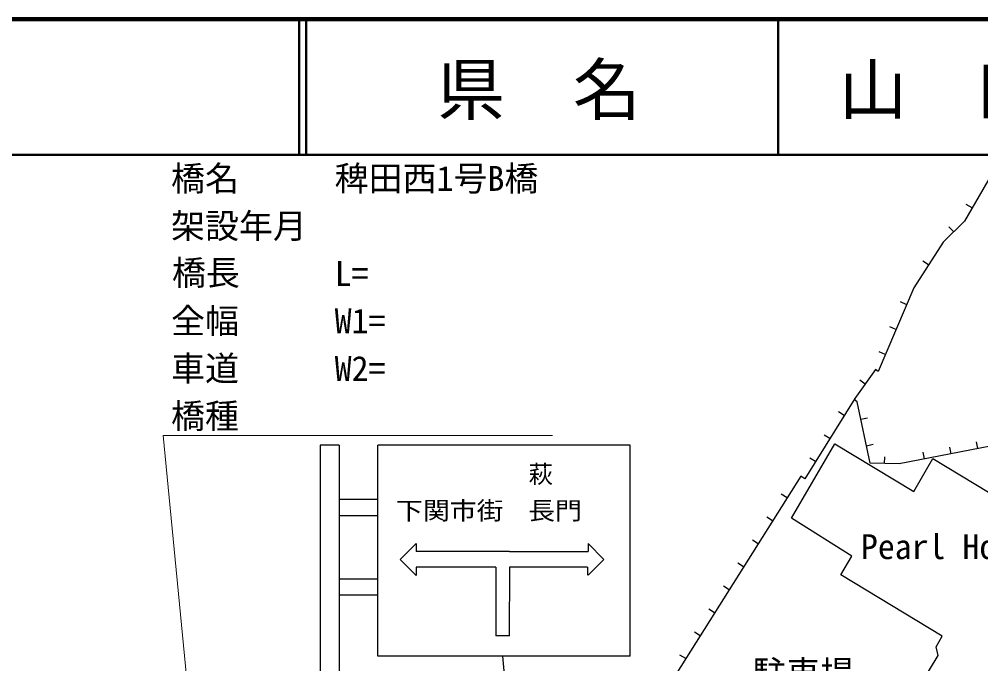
# Model space of a CAD drawing. Units: millimetres, scale not verified. Extents: x 40000 to 680000, y 20000 to 380000.
# Drawn here: x 277131 to 347914, y 332516 to 380000 of the extents above; entities that cross this region are included whole.
import ezdxf
from ezdxf.enums import TextEntityAlignment as Align

# ---------------------------------------------------------------- set-up
doc = ezdxf.new("R2010")
doc.units = ezdxf.units.MM
doc.header["$LTSCALE"] = 1000
for name, color, linetype, lineweight in [('M-BGD', 7, 'Continuous', 25), ('M-STR-STR1', 1, 'Continuous', 25), ('M-STR-STRC', 7, 'Continuous', 25), ('M-TTL', 2, 'Continuous', 140), ('M-TTL-LINE', 7, 'Continuous', 50)]:
    doc.layers.add(name, color=color, linetype=linetype, lineweight=lineweight)
doc.layers.add('M-TTL-TXT', color=7, linetype='Continuous')
doc.styles.add('ＭＳ ゴシック', font='')
doc.styles.get('ＭＳ ゴシック').set_extended_font_data('MS Gothic')

msp = doc.modelspace()

# ---------------------------------------------------------------- linework, layer by layer
at = {"layer": 'M-BGD'}
for p, q in [((347274, 366093), (346842, 366345)), ((345925, 364349), (345573, 364705)), ((344065, 361895), (343644, 362165)), ((342459, 358971), (341999, 359168)), ((341673, 357132), (341214, 357328)), ((340888, 355293), (340428, 355489)), ((339408, 353126), (339002, 353418)), ((337864, 350804), (337439, 351068)), ((339081, 350540), (339570, 350644)), ((336809, 349105), (336384, 349369)), ((333977, 343252), (337161, 348723)), ((337161, 348723), (342988, 345216)), ((339497, 348583), (339986, 348688)), ((345743, 347989), (345648, 348479)), ((347706, 348370), (347611, 348861)), ((335754, 347406), (335329, 347670)), ((340839, 347273), (340853, 347773)), ((342988, 345216), (344397, 347636)), ((343780, 347607), (343685, 348098)), ((344397, 347636), (350403, 343984)), ((333654, 344737), (333231, 345004)), ((332588, 343045), (332165, 343312)), ((338424, 340450), (333977, 343252)), ((331521, 341353), (331098, 341620)), ((330455, 339661), (330032, 339927)), ((337609, 339076), (338424, 340450)), ((345075, 334543), (337609, 339076)), ((329389, 337969), (328966, 338235)), ((328323, 336277), (327900, 336543)), ((327257, 334585), (326834, 334851)), ((344618, 333775), (345075, 334543)), ((344775, 333128), (344618, 333775)), ((326190, 332893), (325767, 333159)), ((343132, 330411), (344775, 333128))]:
    msp.add_line(p, q, dxfattribs=at)
for points in [[(349525, 369959), (346712, 365127), (345138, 363571), (342992, 360220), (340355, 354044), (340170, 354187), (338647, 352065), (334971, 346145), (334668, 346346), (319846, 322823), (318185, 325368)], [(364460, 351923), (355468, 349879), (341908, 347243), (339769, 347304), (338808, 351819), (338593, 351980)]]:
    msp.add_lwpolyline(points, dxfattribs=at)
at = {"layer": 'M-STR-STRC'}
for p, q in [((299275, 348626), (299275, 330251)), ((300679, 348626), (299275, 348626)), ((300679, 348626), (300679, 330329)), ((303540, 333069), (303540, 348626)), ((322116, 348626), (303540, 348626)), ((322116, 333069), (322116, 348626)), ((303540, 344608), (300679, 344608)), ((300679, 343438), (303540, 343438)), ((305180, 340201), (306350, 341371)), ((306350, 341371), (306350, 340794)), ((319005, 341379), (319005, 340794)), ((320175, 340209), (319005, 341379)), ((313214, 340794), (306350, 340794)), ((313214, 340794), (319005, 340794)), ((306350, 339031), (305180, 340201)), ((319005, 339039), (320175, 340209)), ((312219, 339624), (306350, 339624)), ((306350, 339624), (306350, 339031)), ((312221, 339624), (312215, 334572)), ((313213, 339624), (313207, 334571)), ((318973, 339624), (313213, 339624)), ((318973, 339624), (318973, 339039)), ((303540, 338758), (300679, 338758)), ((300679, 337588), (303540, 337588)), ((313211, 334571), (312219, 334571)), ((322116, 333069), (303540, 333069)), ((312705, 333069), (315792, 298381))]:
    msp.add_line(p, q, dxfattribs=at)
at = {"layer": 'M-TTL'}
msp.add_line((680000, 380000), (40000, 380000), dxfattribs=at)
at = {"layer": 'M-TTL', "color": 7, "lineweight": 13}
msp.add_lwpolyline([(291678, 308497), (287732, 349322), (316379, 349322)], dxfattribs=at)
at = {"layer": 'M-TTL-LINE'}
for p, q in [((297750, 380000), (297750, 370000)), ((298250, 380000), (298250, 370000)), ((333000, 380000), (333000, 370000)), ((40000, 370000), (680000, 370000))]:
    msp.add_line(p, q, dxfattribs=at)

# ---------------------------------------------------------------- texts
at = {"layer": 'M-BGD', "style": 'ＭＳ ゴシック'}
for s, p in [('Pearl Homes稗田', (339087, 339679)), ('駐車場', (331092, 330364))]:
    msp.add_text(s, height=1833, dxfattribs=at).set_placement(p, align=Align.BOTTOM_LEFT)
at = {"layer": 'M-STR-STR1', "color": 7, "style": 'ＭＳ ゴシック'}
for s, p in [('橋名', (288307, 366806)), ('稗田西1号B橋', (300352, 366806)), ('架設年月', (288307, 363306)), ('橋長', (288375, 359858)), ('L=', (300352, 359806)), ('全幅', (288307, 356306)), ('W1=', (300352, 356306)), ('車道', (288307, 352806)), ('W2=', (300352, 352806)), ('橋種', (288307, 349306))]:
    msp.add_text(s, height=1833, dxfattribs=at).set_placement(p, align=Align.BOTTOM_LEFT)
at = {"layer": 'M-STR-STRC', "style": 'ＭＳ ゴシック'}
msp.add_text('萩', height=1320, dxfattribs=at).set_placement((314624, 345432), align=Align.BOTTOM_LEFT)
at = {"layer": 'M-STR-STRC', "style": 'ＭＳ ゴシック', "width": 1.1}
for s, p in [('下関市街', (304863, 342742)), ('長門', (314592, 342742))]:
    msp.add_text(s, height=1320, dxfattribs=at).set_placement(p, align=Align.BOTTOM_LEFT)
at = {"layer": 'M-TTL-TXT', "style": 'ＭＳ ゴシック'}
for s, p in [('県\u3000名', (315388, 374818)), ('山\u3000口\u3000県', (349980, 374818))]:
    msp.add_text(s, height=3666, dxfattribs=at).set_placement(p, align=Align.MIDDLE_CENTER)

doc.saveas('drawing.dxf')
